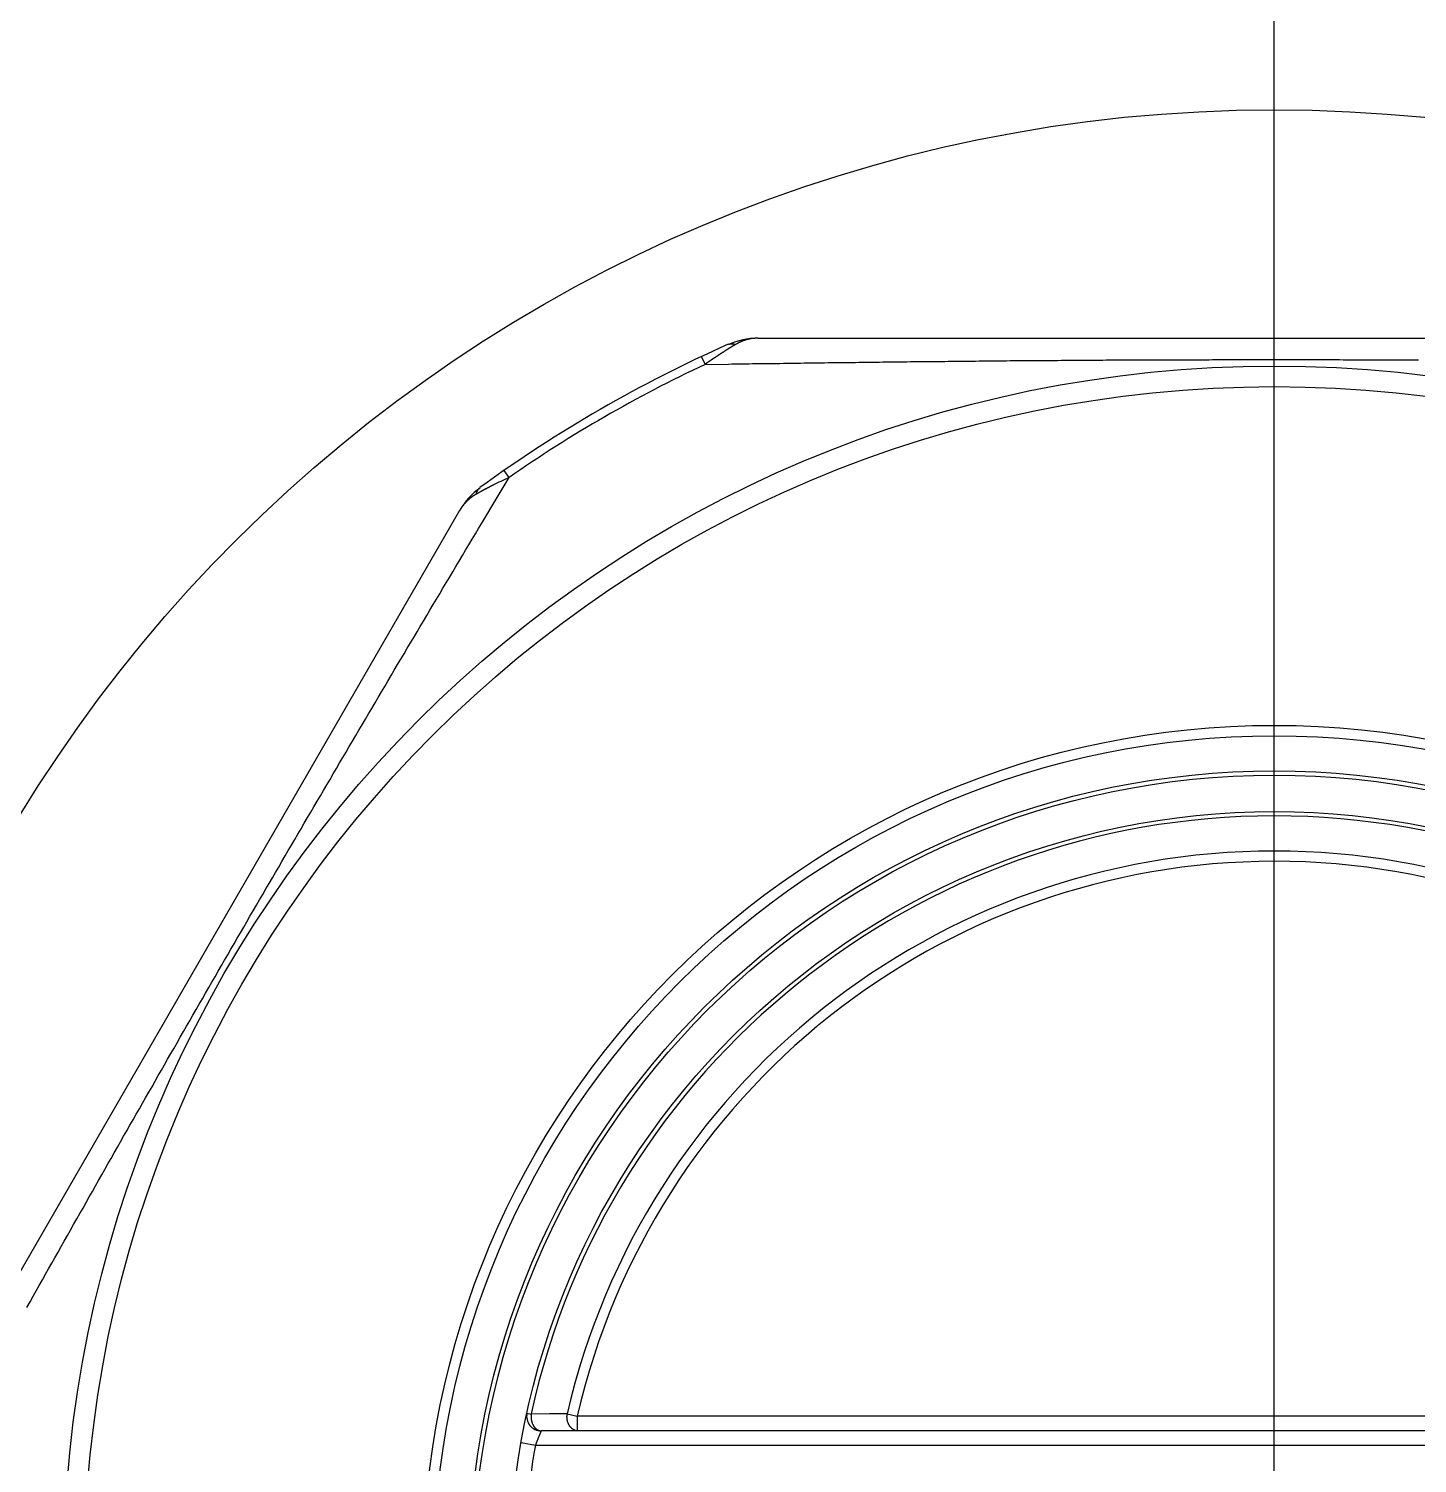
# Model space of a CAD drawing. Header units: millimetres. Extents: x 0 to 3800, y -67 to 2530.
# Drawn here: x 3279.33 to 3289.11, y 967.94 to 978.05 of the extents above; entities that cross this region are included whole.
import ezdxf
from ezdxf.lldxf.tags import DXFTag

# ---------------------------------------------------------------- set-up
doc = ezdxf.new("R2010")
doc.units = ezdxf.units.MM
doc.layers.add('내부선 및 부속', color=4, linetype='Continuous')
doc.layers.add('중심선', color=1, linetype='DASHED')
tags = doc.linetypes.add('DASHDOT', pattern=[70, 31, -13, 13, -13]).pattern_tags.tags
tags[10:11] = [DXFTag(74, 4), DXFTag(75, 0), DXFTag(340, '0'), DXFTag(46, 0.0), DXFTag(50, 0.0), DXFTag(44, 0.0), DXFTag(45, 0.0)]
tags[8:9] = [DXFTag(74, 4), DXFTag(75, 0), DXFTag(340, '0'), DXFTag(46, 0.0), DXFTag(50, 0.0), DXFTag(44, 0.0), DXFTag(45, 0.0)]
tags[6:7] = [DXFTag(74, 4), DXFTag(75, 0), DXFTag(340, '0'), DXFTag(46, 0.0), DXFTag(50, 0.0), DXFTag(44, 0.0), DXFTag(45, 0.0)]
tags[4:5] = [DXFTag(74, 4), DXFTag(75, 0), DXFTag(340, '0'), DXFTag(46, 0.0), DXFTag(50, 0.0), DXFTag(44, 0.0), DXFTag(45, 0.0)]
tags = doc.linetypes.add('DASHED', pattern=[25.72, 12.86, -12.86]).pattern_tags.tags
tags[6:7] = [DXFTag(74, 4), DXFTag(75, 0), DXFTag(340, '0'), DXFTag(46, 0.0), DXFTag(50, 0.0), DXFTag(44, 0.0), DXFTag(45, 0.0)]
tags[4:5] = [DXFTag(74, 4), DXFTag(75, 0), DXFTag(340, '0'), DXFTag(46, 0.0), DXFTag(50, 0.0), DXFTag(44, 0.0), DXFTag(45, 0.0)]

msp = doc.modelspace()

# ---------------------------------------------------------------- linework, layer by layer
at = {"layer": '내부선 및 부속', "linetype": 'Continuous'}
for p, q in [((3284.467, 975.867), (3291.744, 975.867)), ((3284.07, 975.737), (3284.095, 975.683)), ((3284.096, 975.683), (3284.26, 975.685)), ((3282.714, 974.885), (3282.679, 974.934)), ((3282.63, 974.744), (3282.714, 974.885)), ((3282.523, 974.565), (3282.63, 974.744)), ((3278.729, 968.353), (3282.368, 974.655)), ((3282.84, 968.293), (3282.87, 968.286)), ((3283, 968.287), (3282.87, 968.286)), ((3283.124, 968.287), (3283, 968.287)), ((3283.124, 968.287), (3283.195, 968.271)), ((3293.016, 968.271), (3283.195, 968.271)), ((3283.195, 968.271), (3283.195, 968.168)), ((3293.27, 968.168), (3282.941, 968.168)), ((3282.9, 968.065), (3282.799, 968.083)), ((3293.31, 968.065), (3282.9, 968.065))]:
    msp.add_line(p, q, dxfattribs=at)
at = {"layer": '내부선 및 부속', "linetype": 'Continuous', "flags": 128}
for points in [[(3284.467, 975.867), (3284.466, 975.867), (3284.465, 975.867), (3284.463, 975.867), (3284.462, 975.867), (3284.461, 975.867), (3284.46, 975.867), (3284.459, 975.867), (3284.458, 975.867), (3284.457, 975.867), (3284.456, 975.867), (3284.455, 975.867), (3284.454, 975.867), (3284.453, 975.867), (3284.452, 975.867), (3284.451, 975.867), (3284.45, 975.867), (3284.449, 975.867), (3284.448, 975.867), (3284.447, 975.867), (3284.446, 975.867), (3284.445, 975.867), (3284.444, 975.866), (3284.443, 975.866), (3284.442, 975.866), (3284.441, 975.866), (3284.44, 975.866), (3284.439, 975.866), (3284.438, 975.866), (3284.437, 975.866), (3284.436, 975.866), (3284.435, 975.866), (3284.434, 975.866), (3284.433, 975.865), (3284.432, 975.865), (3284.431, 975.865), (3284.43, 975.865), (3284.429, 975.865), (3284.428, 975.865), (3284.427, 975.865), (3284.426, 975.864), (3284.424, 975.864), (3284.423, 975.864), (3284.422, 975.864), (3284.421, 975.864), (3284.42, 975.864), (3284.419, 975.864), (3284.418, 975.863), (3284.417, 975.863), (3284.416, 975.863), (3284.415, 975.863), (3284.414, 975.863), (3284.413, 975.862), (3284.412, 975.862), (3284.411, 975.862), (3284.41, 975.862), (3284.409, 975.862), (3284.408, 975.861), (3284.407, 975.861), (3284.406, 975.861), (3284.405, 975.861), (3284.404, 975.861), (3284.403, 975.86), (3284.402, 975.86), (3284.401, 975.86), (3284.4, 975.86), (3284.399, 975.859), (3284.398, 975.859), (3284.397, 975.859), (3284.396, 975.859), (3284.395, 975.858), (3284.394, 975.858), (3284.393, 975.858), (3284.392, 975.858), (3284.391, 975.857), (3284.39, 975.857), (3284.389, 975.857), (3284.388, 975.857), (3284.387, 975.856), (3284.386, 975.856), (3284.385, 975.856), (3284.384, 975.855), (3284.383, 975.855), (3284.382, 975.855), (3284.381, 975.855), (3284.38, 975.854), (3284.379, 975.854), (3284.378, 975.854), (3284.377, 975.853), (3284.376, 975.853), (3284.375, 975.853), (3284.374, 975.852), (3284.373, 975.852), (3284.372, 975.852), (3284.371, 975.851), (3284.37, 975.851), (3284.369, 975.851), (3284.368, 975.85), (3284.367, 975.85), (3284.366, 975.85), (3284.365, 975.849), (3284.365, 975.849), (3284.364, 975.849), (3284.363, 975.849), (3284.362, 975.848), (3284.361, 975.848), (3284.36, 975.848), (3284.359, 975.847), (3284.359, 975.847), (3284.358, 975.846), (3284.357, 975.846), (3284.356, 975.846), (3284.355, 975.845), (3284.354, 975.845), (3284.353, 975.844), (3284.352, 975.844), (3284.351, 975.844), (3284.35, 975.843), (3284.349, 975.843), (3284.348, 975.842), (3284.347, 975.842), (3284.346, 975.842), (3284.345, 975.841), (3284.344, 975.841), (3284.343, 975.84), (3284.342, 975.84), (3284.341, 975.84), (3284.34, 975.839), (3284.339, 975.839), (3284.338, 975.838), (3284.338, 975.838), (3284.337, 975.837), (3284.336, 975.837), (3284.335, 975.836), (3284.334, 975.836), (3284.333, 975.836), (3284.332, 975.835), (3284.331, 975.835), (3284.33, 975.834), (3284.329, 975.834), (3284.328, 975.833), (3284.327, 975.833), (3284.326, 975.832), (3284.325, 975.832), (3284.325, 975.831), (3284.324, 975.831), (3284.323, 975.83), (3284.322, 975.83), (3284.321, 975.829), (3284.32, 975.829), (3284.319, 975.828), (3284.318, 975.828), (3284.317, 975.827), (3284.316, 975.827), (3284.315, 975.826), (3284.315, 975.826), (3284.314, 975.825), (3284.313, 975.825), (3284.312, 975.824), (3284.311, 975.824), (3284.31, 975.823), (3284.31, 975.823)], [(3284.31, 975.823), (3284.309, 975.823), (3284.308, 975.822), (3284.307, 975.822), (3284.306, 975.821), (3284.305, 975.82), (3284.304, 975.82), (3284.303, 975.819), (3284.302, 975.819), (3284.301, 975.818), (3284.3, 975.817), (3284.299, 975.817), (3284.298, 975.816), (3284.297, 975.816), (3284.296, 975.815), (3284.295, 975.814), (3284.294, 975.814), (3284.293, 975.813), (3284.292, 975.813), (3284.291, 975.812), (3284.29, 975.811), (3284.289, 975.811), (3284.288, 975.81), (3284.287, 975.81), (3284.286, 975.809), (3284.285, 975.808), (3284.284, 975.808), (3284.283, 975.807), (3284.282, 975.807), (3284.281, 975.806), (3284.28, 975.805), (3284.279, 975.805), (3284.278, 975.804), (3284.277, 975.803), (3284.276, 975.803), (3284.275, 975.802), (3284.274, 975.802), (3284.273, 975.801), (3284.272, 975.8), (3284.271, 975.8), (3284.27, 975.799), (3284.269, 975.799), (3284.268, 975.798), (3284.267, 975.797), (3284.266, 975.797), (3284.265, 975.796), (3284.264, 975.795), (3284.263, 975.795), (3284.262, 975.794), (3284.261, 975.794), (3284.26, 975.793), (3284.259, 975.792), (3284.258, 975.792), (3284.257, 975.791), (3284.256, 975.79), (3284.255, 975.79), (3284.254, 975.789), (3284.253, 975.789), (3284.252, 975.788), (3284.251, 975.787), (3284.25, 975.787), (3284.249, 975.786), (3284.248, 975.785), (3284.247, 975.785), (3284.246, 975.784), (3284.245, 975.784), (3284.244, 975.783), (3284.243, 975.782), (3284.242, 975.782), (3284.241, 975.781), (3284.24, 975.78), (3284.239, 975.78), (3284.238, 975.779), (3284.237, 975.779), (3284.236, 975.778), (3284.235, 975.777), (3284.234, 975.777), (3284.233, 975.776), (3284.232, 975.775), (3284.231, 975.775), (3284.23, 975.774), (3284.23, 975.774), (3284.229, 975.773), (3284.228, 975.772), (3284.227, 975.772), (3284.226, 975.771), (3284.225, 975.77), (3284.224, 975.77), (3284.223, 975.769), (3284.222, 975.768), (3284.221, 975.768), (3284.22, 975.767), (3284.219, 975.767), (3284.218, 975.766), (3284.217, 975.765), (3284.216, 975.765), (3284.215, 975.764), (3284.214, 975.763), (3284.213, 975.763), (3284.212, 975.762), (3284.211, 975.761), (3284.211, 975.761), (3284.21, 975.761), (3284.209, 975.76), (3284.208, 975.759), (3284.207, 975.759), (3284.206, 975.758), (3284.205, 975.758), (3284.204, 975.757), (3284.203, 975.756), (3284.202, 975.756), (3284.201, 975.755), (3284.2, 975.754), (3284.199, 975.754), (3284.198, 975.753), (3284.197, 975.752), (3284.196, 975.752), (3284.195, 975.751), (3284.194, 975.75), (3284.193, 975.75), (3284.192, 975.749), (3284.191, 975.749), (3284.19, 975.748), (3284.189, 975.747), (3284.188, 975.747), (3284.187, 975.746), (3284.186, 975.745), (3284.185, 975.745), (3284.184, 975.744), (3284.184, 975.743), (3284.183, 975.743), (3284.182, 975.742), (3284.181, 975.741), (3284.18, 975.741), (3284.179, 975.74), (3284.178, 975.739), (3284.177, 975.739), (3284.176, 975.738), (3284.175, 975.737), (3284.174, 975.737), (3284.173, 975.736), (3284.172, 975.736), (3284.171, 975.735), (3284.17, 975.734), (3284.169, 975.734), (3284.168, 975.733), (3284.167, 975.732), (3284.166, 975.732), (3284.165, 975.731), (3284.164, 975.73), (3284.163, 975.73), (3284.162, 975.729), (3284.161, 975.728), (3284.16, 975.728), (3284.159, 975.727), (3284.158, 975.726), (3284.157, 975.726), (3284.156, 975.725), (3284.155, 975.724), (3284.154, 975.724), (3284.153, 975.723), (3284.153, 975.723)], [(3284.259, 975.823), (3284.259, 975.824), (3284.259, 975.824), (3284.26, 975.824), (3284.26, 975.824), (3284.26, 975.824), (3284.26, 975.824), (3284.261, 975.824), (3284.261, 975.824), (3284.261, 975.825), (3284.262, 975.825), (3284.262, 975.825), (3284.262, 975.825), (3284.263, 975.825), (3284.263, 975.825), (3284.263, 975.825), (3284.264, 975.825), (3284.264, 975.825), (3284.264, 975.825), (3284.264, 975.826), (3284.265, 975.826), (3284.265, 975.826), (3284.265, 975.826), (3284.266, 975.826), (3284.266, 975.826), (3284.266, 975.826), (3284.267, 975.826), (3284.267, 975.826), (3284.267, 975.826), (3284.268, 975.826), (3284.268, 975.827), (3284.268, 975.827), (3284.269, 975.827), (3284.269, 975.827), (3284.269, 975.827), (3284.27, 975.827), (3284.27, 975.827), (3284.27, 975.827), (3284.271, 975.827), (3284.271, 975.827), (3284.271, 975.827), (3284.272, 975.827), (3284.272, 975.827), (3284.272, 975.827), (3284.273, 975.827), (3284.273, 975.828), (3284.273, 975.828), (3284.273, 975.828), (3284.274, 975.828), (3284.274, 975.828), (3284.274, 975.828), (3284.275, 975.828), (3284.275, 975.828), (3284.275, 975.828), (3284.276, 975.828), (3284.276, 975.828), (3284.276, 975.828), (3284.277, 975.828), (3284.277, 975.828), (3284.277, 975.828), (3284.278, 975.828), (3284.278, 975.828), (3284.278, 975.828), (3284.279, 975.828), (3284.279, 975.828), (3284.279, 975.828), (3284.28, 975.828), (3284.28, 975.828), (3284.28, 975.828), (3284.281, 975.828), (3284.281, 975.828), (3284.281, 975.828), (3284.282, 975.828), (3284.282, 975.828), (3284.282, 975.828), (3284.283, 975.828), (3284.283, 975.828), (3284.283, 975.828), (3284.284, 975.828), (3284.284, 975.828), (3284.284, 975.828), (3284.285, 975.828), (3284.285, 975.828), (3284.285, 975.828), (3284.286, 975.828), (3284.286, 975.828), (3284.286, 975.828), (3284.287, 975.828), (3284.287, 975.828), (3284.287, 975.828), (3284.288, 975.828), (3284.288, 975.828), (3284.288, 975.828), (3284.289, 975.828), (3284.289, 975.828), (3284.289, 975.828), (3284.29, 975.828), (3284.29, 975.828), (3284.29, 975.828), (3284.291, 975.828), (3284.291, 975.828), (3284.291, 975.828), (3284.291, 975.828), (3284.292, 975.828), (3284.292, 975.828), (3284.292, 975.828), (3284.293, 975.828), (3284.293, 975.828), (3284.293, 975.828), (3284.294, 975.827), (3284.294, 975.827), (3284.294, 975.827), (3284.295, 975.827), (3284.295, 975.827), (3284.295, 975.827), (3284.296, 975.827), (3284.296, 975.827), (3284.296, 975.827), (3284.297, 975.827), (3284.297, 975.827), (3284.297, 975.827), (3284.298, 975.827), (3284.298, 975.827), (3284.298, 975.827), (3284.299, 975.827), (3284.299, 975.827), (3284.299, 975.826), (3284.3, 975.826), (3284.3, 975.826), (3284.3, 975.826), (3284.301, 975.826), (3284.301, 975.826), (3284.301, 975.826), (3284.302, 975.826), (3284.302, 975.826), (3284.302, 975.826), (3284.303, 975.826), (3284.303, 975.826), (3284.303, 975.826), (3284.303, 975.825), (3284.304, 975.825), (3284.304, 975.825), (3284.304, 975.825), (3284.305, 975.825), (3284.305, 975.825), (3284.305, 975.825), (3284.306, 975.825), (3284.306, 975.825), (3284.306, 975.825), (3284.307, 975.825), (3284.307, 975.824), (3284.307, 975.824), (3284.308, 975.824), (3284.308, 975.824), (3284.308, 975.824), (3284.309, 975.824), (3284.309, 975.824), (3284.309, 975.824), (3284.31, 975.824), (3284.31, 975.823), (3284.31, 975.823), (3284.31, 975.823)], [(3284.26, 975.685), (3284.284, 975.686), (3284.308, 975.686), (3284.332, 975.686), (3284.356, 975.687), (3284.381, 975.687), (3284.405, 975.687), (3284.429, 975.688), (3284.453, 975.688), (3284.477, 975.688), (3284.502, 975.689), (3284.526, 975.689), (3284.55, 975.689), (3284.574, 975.69), (3284.598, 975.69), (3284.622, 975.69), (3284.647, 975.691), (3284.671, 975.691), (3284.695, 975.691), (3284.719, 975.692), (3284.743, 975.692), (3284.768, 975.692), (3284.792, 975.693), (3284.816, 975.693), (3284.84, 975.693), (3284.864, 975.694), (3284.888, 975.694), (3284.913, 975.694), (3284.937, 975.694), (3284.961, 975.695), (3284.985, 975.695), (3285.009, 975.695), (3285.034, 975.696), (3285.058, 975.696), (3285.082, 975.696), (3285.106, 975.697), (3285.13, 975.697), (3285.154, 975.697), (3285.179, 975.698), (3285.203, 975.698), (3285.227, 975.698), (3285.251, 975.698), (3285.275, 975.699), (3285.3, 975.699), (3285.324, 975.699), (3285.348, 975.7), (3285.372, 975.7), (3285.396, 975.7), (3285.42, 975.7), (3285.445, 975.701), (3285.469, 975.701), (3285.493, 975.701), (3285.517, 975.701), (3285.541, 975.702), (3285.566, 975.702), (3285.59, 975.702), (3285.614, 975.703), (3285.638, 975.703), (3285.662, 975.703), (3285.687, 975.703), (3285.711, 975.704), (3285.735, 975.704), (3285.759, 975.704), (3285.783, 975.704), (3285.807, 975.705), (3285.832, 975.705), (3285.856, 975.705), (3285.88, 975.705), (3285.904, 975.706), (3285.928, 975.706), (3285.953, 975.706), (3285.977, 975.706), (3286.001, 975.706), (3286.025, 975.707), (3286.049, 975.707), (3286.073, 975.707), (3286.098, 975.707), (3286.122, 975.708), (3286.146, 975.708), (3286.17, 975.708), (3286.194, 975.708), (3286.219, 975.708), (3286.243, 975.709), (3286.267, 975.709), (3286.291, 975.709), (3286.315, 975.709), (3286.339, 975.709), (3286.364, 975.71), (3286.388, 975.71), (3286.412, 975.71), (3286.436, 975.71), (3286.46, 975.71), (3286.485, 975.711), (3286.509, 975.711), (3286.533, 975.711), (3286.557, 975.711), (3286.581, 975.711), (3286.606, 975.712), (3286.63, 975.712), (3286.654, 975.712), (3286.678, 975.712), (3286.678, 975.712), (3286.702, 975.712), (3286.726, 975.712), (3286.751, 975.712), (3286.775, 975.713), (3286.799, 975.713), (3286.823, 975.713), (3286.847, 975.713), (3286.872, 975.713), (3286.896, 975.713), (3286.92, 975.714), (3286.944, 975.714), (3286.968, 975.714), (3286.992, 975.714), (3287.017, 975.714), (3287.041, 975.714), (3287.065, 975.714), (3287.089, 975.714), (3287.113, 975.715), (3287.138, 975.715), (3287.162, 975.715), (3287.186, 975.715), (3287.21, 975.715), (3287.234, 975.715), (3287.259, 975.715), (3287.283, 975.715), (3287.307, 975.715), (3287.331, 975.716), (3287.355, 975.716), (3287.379, 975.716), (3287.404, 975.716), (3287.428, 975.716), (3287.452, 975.716), (3287.476, 975.716), (3287.5, 975.716), (3287.525, 975.716), (3287.549, 975.716), (3287.573, 975.716), (3287.597, 975.716), (3287.621, 975.716), (3287.646, 975.716), (3287.67, 975.717), (3287.694, 975.717), (3287.718, 975.717), (3287.742, 975.717), (3287.766, 975.717), (3287.791, 975.717), (3287.815, 975.717), (3287.839, 975.717), (3287.863, 975.717), (3287.887, 975.717), (3287.912, 975.717), (3287.936, 975.717), (3287.96, 975.717), (3287.984, 975.717), (3288.008, 975.717), (3288.032, 975.717), (3288.057, 975.717), (3288.081, 975.717), (3288.105, 975.717), (3288.105, 975.717)], [(3288.105, 975.717), (3288.129, 975.717), (3288.153, 975.717), (3288.178, 975.717), (3288.202, 975.717), (3288.226, 975.717), (3288.25, 975.717), (3288.274, 975.717), (3288.299, 975.717), (3288.323, 975.717), (3288.347, 975.717), (3288.371, 975.717), (3288.395, 975.717), (3288.419, 975.717), (3288.444, 975.717), (3288.468, 975.717), (3288.492, 975.717), (3288.516, 975.717), (3288.54, 975.717), (3288.565, 975.717), (3288.589, 975.716), (3288.613, 975.716), (3288.637, 975.716), (3288.661, 975.716), (3288.685, 975.716), (3288.71, 975.716), (3288.734, 975.716), (3288.758, 975.716), (3288.782, 975.716), (3288.806, 975.716), (3288.831, 975.716), (3288.855, 975.716), (3288.879, 975.716), (3288.903, 975.715), (3288.927, 975.715), (3288.952, 975.715), (3288.976, 975.715), (3289, 975.715), (3289.024, 975.715), (3289.048, 975.715), (3289.072, 975.715), (3289.097, 975.715), (3289.121, 975.715)], [(3282.6, 974.831), (3282.6, 974.83), (3282.599, 974.83), (3282.599, 974.83), (3282.598, 974.83), (3282.598, 974.829), (3282.597, 974.829), (3282.597, 974.829), (3282.596, 974.829), (3282.596, 974.828), (3282.595, 974.828), (3282.595, 974.828), (3282.594, 974.827), (3282.594, 974.827), (3282.593, 974.827), (3282.592, 974.827), (3282.592, 974.826), (3282.591, 974.826), (3282.591, 974.826), (3282.59, 974.826), (3282.59, 974.825), (3282.589, 974.825), (3282.589, 974.825), (3282.588, 974.825), (3282.588, 974.824), (3282.587, 974.824), (3282.587, 974.824), (3282.586, 974.823), (3282.586, 974.823), (3282.585, 974.823), (3282.584, 974.823), (3282.584, 974.822), (3282.583, 974.822), (3282.583, 974.822), (3282.582, 974.822), (3282.582, 974.821), (3282.581, 974.821), (3282.581, 974.821), (3282.58, 974.82), (3282.58, 974.82), (3282.579, 974.82), (3282.579, 974.82), (3282.578, 974.819), (3282.578, 974.819), (3282.577, 974.819), (3282.577, 974.819), (3282.576, 974.818), (3282.575, 974.818), (3282.575, 974.818), (3282.574, 974.817), (3282.574, 974.817), (3282.573, 974.817), (3282.573, 974.817), (3282.572, 974.816), (3282.572, 974.816), (3282.571, 974.816), (3282.571, 974.816), (3282.57, 974.815), (3282.57, 974.815), (3282.569, 974.815), (3282.569, 974.814), (3282.568, 974.814), (3282.567, 974.814), (3282.567, 974.814), (3282.566, 974.813), (3282.566, 974.813), (3282.565, 974.813), (3282.565, 974.813), (3282.564, 974.812), (3282.564, 974.812), (3282.563, 974.812), (3282.563, 974.811), (3282.562, 974.811), (3282.562, 974.811), (3282.561, 974.811), (3282.561, 974.81), (3282.56, 974.81), (3282.56, 974.81), (3282.559, 974.81), (3282.558, 974.809), (3282.558, 974.809), (3282.557, 974.809), (3282.557, 974.808), (3282.556, 974.808), (3282.556, 974.808), (3282.555, 974.808), (3282.555, 974.807), (3282.554, 974.807), (3282.554, 974.807), (3282.553, 974.807), (3282.553, 974.806), (3282.552, 974.806), (3282.552, 974.806), (3282.551, 974.805), (3282.551, 974.805), (3282.55, 974.805), (3282.549, 974.805), (3282.549, 974.804), (3282.548, 974.804), (3282.548, 974.804), (3282.547, 974.804), (3282.547, 974.804), (3282.547, 974.803), (3282.546, 974.803), (3282.546, 974.803), (3282.545, 974.802), (3282.545, 974.802), (3282.544, 974.802), (3282.544, 974.802), (3282.543, 974.801), (3282.543, 974.801), (3282.542, 974.801), (3282.542, 974.8), (3282.541, 974.8), (3282.541, 974.8), (3282.54, 974.8), (3282.539, 974.799), (3282.539, 974.799), (3282.538, 974.799), (3282.538, 974.799), (3282.537, 974.798), (3282.537, 974.798), (3282.536, 974.798), (3282.536, 974.797), (3282.535, 974.797), (3282.535, 974.797), (3282.534, 974.797), (3282.534, 974.796), (3282.533, 974.796), (3282.533, 974.796), (3282.532, 974.795), (3282.532, 974.795), (3282.531, 974.795), (3282.531, 974.795), (3282.53, 974.794), (3282.529, 974.794), (3282.529, 974.794), (3282.528, 974.793), (3282.528, 974.793), (3282.527, 974.793), (3282.527, 974.793), (3282.526, 974.792), (3282.526, 974.792), (3282.525, 974.792), (3282.525, 974.791), (3282.524, 974.791), (3282.524, 974.791), (3282.523, 974.791), (3282.523, 974.79), (3282.522, 974.79), (3282.522, 974.79), (3282.521, 974.79), (3282.521, 974.789), (3282.52, 974.789), (3282.519, 974.789), (3282.519, 974.788), (3282.518, 974.788), (3282.518, 974.788), (3282.517, 974.788), (3282.517, 974.787), (3282.516, 974.787), (3282.516, 974.787)], [(3282.484, 974.769), (3282.483, 974.769), (3282.483, 974.768), (3282.482, 974.768), (3282.482, 974.768), (3282.481, 974.767), (3282.481, 974.767), (3282.48, 974.767), (3282.479, 974.766), (3282.479, 974.766), (3282.478, 974.766), (3282.478, 974.765), (3282.477, 974.765), (3282.477, 974.765), (3282.476, 974.764), (3282.475, 974.764), (3282.475, 974.764), (3282.474, 974.763), (3282.474, 974.763), (3282.473, 974.763), (3282.473, 974.762), (3282.472, 974.762), (3282.471, 974.762), (3282.471, 974.761), (3282.47, 974.761), (3282.47, 974.761), (3282.469, 974.76), (3282.469, 974.76), (3282.468, 974.759), (3282.468, 974.759), (3282.467, 974.759), (3282.466, 974.758), (3282.466, 974.758), (3282.465, 974.758), (3282.465, 974.757), (3282.464, 974.757), (3282.464, 974.757), (3282.463, 974.756), (3282.463, 974.756), (3282.462, 974.756), (3282.462, 974.755), (3282.461, 974.755), (3282.46, 974.754), (3282.46, 974.754), (3282.459, 974.754), (3282.459, 974.753), (3282.458, 974.753), (3282.458, 974.753), (3282.457, 974.752), (3282.457, 974.752), (3282.456, 974.751), (3282.456, 974.751), (3282.455, 974.751), (3282.454, 974.75), (3282.454, 974.75), (3282.453, 974.749), (3282.453, 974.749), (3282.452, 974.749), (3282.452, 974.748), (3282.451, 974.748), (3282.451, 974.748), (3282.45, 974.747), (3282.45, 974.747), (3282.449, 974.746), (3282.449, 974.746), (3282.448, 974.746), (3282.448, 974.745), (3282.447, 974.745), (3282.447, 974.744), (3282.446, 974.744), (3282.445, 974.744), (3282.445, 974.743), (3282.444, 974.743), (3282.444, 974.742), (3282.443, 974.742), (3282.443, 974.742), (3282.442, 974.741), (3282.442, 974.741), (3282.441, 974.74), (3282.441, 974.74), (3282.44, 974.74), (3282.44, 974.739), (3282.439, 974.739), (3282.439, 974.738), (3282.438, 974.738), (3282.438, 974.737), (3282.437, 974.737), (3282.437, 974.737), (3282.436, 974.736), (3282.436, 974.736), (3282.435, 974.735), (3282.435, 974.735), (3282.434, 974.735), (3282.434, 974.734), (3282.433, 974.734), (3282.433, 974.733), (3282.432, 974.733), (3282.432, 974.732), (3282.431, 974.732), (3282.431, 974.732), (3282.43, 974.731), (3282.43, 974.731), (3282.43, 974.731), (3282.429, 974.73), (3282.429, 974.73), (3282.428, 974.729), (3282.428, 974.729), (3282.427, 974.728), (3282.427, 974.728), (3282.426, 974.728), (3282.426, 974.727), (3282.425, 974.727), (3282.425, 974.726), (3282.424, 974.726), (3282.424, 974.725), (3282.423, 974.725), (3282.423, 974.724), (3282.422, 974.724), (3282.422, 974.724), (3282.421, 974.723), (3282.421, 974.723), (3282.42, 974.722), (3282.42, 974.722), (3282.419, 974.721), (3282.419, 974.721), (3282.418, 974.72), (3282.418, 974.72), (3282.418, 974.719), (3282.417, 974.719), (3282.417, 974.719)], [(3282.484, 974.769), (3282.484, 974.769), (3282.484, 974.77), (3282.484, 974.77), (3282.484, 974.77), (3282.484, 974.771), (3282.484, 974.771), (3282.484, 974.771), (3282.484, 974.772), (3282.485, 974.772), (3282.485, 974.772), (3282.485, 974.773), (3282.485, 974.773), (3282.485, 974.773), (3282.485, 974.774), (3282.485, 974.774), (3282.485, 974.774), (3282.485, 974.774), (3282.485, 974.775), (3282.485, 974.775), (3282.485, 974.775), (3282.485, 974.776), (3282.486, 974.776), (3282.486, 974.776), (3282.486, 974.777), (3282.486, 974.777), (3282.486, 974.777), (3282.486, 974.778), (3282.486, 974.778), (3282.486, 974.778), (3282.486, 974.779), (3282.486, 974.779), (3282.486, 974.779), (3282.487, 974.78), (3282.487, 974.78), (3282.487, 974.78), (3282.487, 974.78), (3282.487, 974.781), (3282.487, 974.781), (3282.487, 974.781), (3282.487, 974.782), (3282.487, 974.782), (3282.487, 974.782), (3282.488, 974.783), (3282.488, 974.783), (3282.488, 974.783), (3282.488, 974.784), (3282.488, 974.784), (3282.488, 974.784), (3282.488, 974.785), (3282.488, 974.785), (3282.489, 974.785), (3282.489, 974.785), (3282.489, 974.786), (3282.489, 974.786), (3282.489, 974.786), (3282.489, 974.787), (3282.489, 974.787), (3282.489, 974.787), (3282.49, 974.788), (3282.49, 974.788), (3282.49, 974.788), (3282.49, 974.788), (3282.49, 974.789), (3282.49, 974.789), (3282.49, 974.789), (3282.491, 974.79), (3282.491, 974.79), (3282.491, 974.79), (3282.491, 974.791), (3282.491, 974.791), (3282.491, 974.791), (3282.491, 974.792), (3282.492, 974.792), (3282.492, 974.792), (3282.492, 974.792), (3282.492, 974.793), (3282.492, 974.793), (3282.492, 974.793), (3282.493, 974.794), (3282.493, 974.794), (3282.493, 974.794), (3282.493, 974.794), (3282.493, 974.795), (3282.493, 974.795), (3282.494, 974.795), (3282.494, 974.796), (3282.494, 974.796), (3282.494, 974.796), (3282.494, 974.796), (3282.494, 974.797), (3282.495, 974.797), (3282.495, 974.797), (3282.495, 974.798), (3282.495, 974.798), (3282.495, 974.798), (3282.495, 974.798), (3282.496, 974.799), (3282.496, 974.799), (3282.496, 974.799), (3282.496, 974.8), (3282.496, 974.8), (3282.496, 974.8), (3282.497, 974.8), (3282.497, 974.8), (3282.497, 974.801), (3282.497, 974.801), (3282.497, 974.801), (3282.498, 974.801), (3282.498, 974.802), (3282.498, 974.802), (3282.498, 974.802), (3282.498, 974.803), (3282.499, 974.803), (3282.499, 974.803), (3282.499, 974.803), (3282.499, 974.804), (3282.499, 974.804), (3282.5, 974.804), (3282.5, 974.804), (3282.5, 974.805), (3282.5, 974.805), (3282.5, 974.805), (3282.501, 974.805), (3282.501, 974.806), (3282.501, 974.806), (3282.501, 974.806), (3282.502, 974.806), (3282.502, 974.807), (3282.502, 974.807), (3282.502, 974.807), (3282.503, 974.807), (3282.503, 974.808), (3282.503, 974.808), (3282.503, 974.808), (3282.503, 974.808), (3282.504, 974.808), (3282.504, 974.809), (3282.504, 974.809), (3282.504, 974.809), (3282.505, 974.809), (3282.505, 974.81), (3282.505, 974.81), (3282.505, 974.81), (3282.506, 974.81), (3282.506, 974.811), (3282.506, 974.811), (3282.506, 974.811), (3282.507, 974.811), (3282.507, 974.811), (3282.507, 974.812), (3282.507, 974.812), (3282.508, 974.812), (3282.508, 974.812), (3282.508, 974.812), (3282.508, 974.813), (3282.509, 974.813), (3282.509, 974.813), (3282.509, 974.813), (3282.509, 974.813), (3282.51, 974.814), (3282.51, 974.814)], [(3282.417, 974.719), (3282.417, 974.719), (3282.416, 974.718), (3282.416, 974.718), (3282.415, 974.717), (3282.415, 974.717), (3282.414, 974.716), (3282.414, 974.716), (3282.413, 974.715), (3282.413, 974.715), (3282.413, 974.715), (3282.412, 974.714), (3282.412, 974.714), (3282.411, 974.713), (3282.411, 974.713), (3282.41, 974.712), (3282.41, 974.712), (3282.409, 974.711), (3282.409, 974.711), (3282.409, 974.71), (3282.408, 974.71), (3282.408, 974.71), (3282.407, 974.709), (3282.407, 974.709), (3282.406, 974.708), (3282.406, 974.708), (3282.406, 974.707), (3282.405, 974.707), (3282.405, 974.706), (3282.404, 974.706), (3282.404, 974.705), (3282.403, 974.705), (3282.403, 974.704), (3282.403, 974.704), (3282.402, 974.703), (3282.402, 974.703), (3282.401, 974.702), (3282.401, 974.702), (3282.401, 974.701), (3282.4, 974.701), (3282.4, 974.701), (3282.399, 974.7), (3282.399, 974.7), (3282.398, 974.699), (3282.398, 974.699), (3282.398, 974.698), (3282.397, 974.698), (3282.397, 974.697), (3282.396, 974.697), (3282.396, 974.696), (3282.396, 974.696), (3282.395, 974.695), (3282.395, 974.695), (3282.394, 974.694), (3282.394, 974.694), (3282.394, 974.693), (3282.393, 974.693), (3282.393, 974.692), (3282.392, 974.692), (3282.392, 974.691), (3282.392, 974.691), (3282.391, 974.69), (3282.391, 974.69), (3282.39, 974.689), (3282.39, 974.689), (3282.39, 974.688), (3282.389, 974.688), (3282.389, 974.687), (3282.388, 974.687), (3282.388, 974.686), (3282.388, 974.686), (3282.387, 974.685), (3282.387, 974.685), (3282.387, 974.684), (3282.386, 974.684), (3282.386, 974.683), (3282.385, 974.683), (3282.385, 974.682), (3282.385, 974.682), (3282.384, 974.681), (3282.384, 974.681), (3282.383, 974.68), (3282.383, 974.68), (3282.383, 974.679), (3282.382, 974.679), (3282.382, 974.678), (3282.382, 974.677), (3282.381, 974.677), (3282.381, 974.676), (3282.381, 974.676), (3282.38, 974.675), (3282.38, 974.675), (3282.379, 974.674), (3282.379, 974.674), (3282.379, 974.673), (3282.378, 974.673), (3282.378, 974.672), (3282.378, 974.672), (3282.377, 974.671), (3282.377, 974.671), (3282.377, 974.67), (3282.377, 974.67), (3282.376, 974.67), (3282.376, 974.669), (3282.376, 974.669), (3282.375, 974.668), (3282.375, 974.667), (3282.375, 974.667), (3282.374, 974.666), (3282.374, 974.666), (3282.374, 974.665), (3282.373, 974.665), (3282.373, 974.664), (3282.373, 974.664), (3282.372, 974.663), (3282.372, 974.663), (3282.372, 974.662), (3282.371, 974.662), (3282.371, 974.661), (3282.371, 974.66), (3282.37, 974.66), (3282.37, 974.659), (3282.37, 974.659), (3282.369, 974.658), (3282.369, 974.658), (3282.369, 974.657), (3282.368, 974.657), (3282.368, 974.656), (3282.368, 974.656), (3282.368, 974.656)], [(3279.318, 969.038), (3279.34, 969.077), (3279.362, 969.116), (3279.384, 969.154), (3279.405, 969.193), (3279.427, 969.232), (3279.449, 969.271), (3279.471, 969.31), (3279.493, 969.349), (3279.515, 969.388), (3279.537, 969.427), (3279.559, 969.466), (3279.581, 969.505), (3279.603, 969.544), (3279.625, 969.583), (3279.647, 969.622), (3279.669, 969.661), (3279.691, 969.699), (3279.713, 969.738), (3279.735, 969.777), (3279.757, 969.816), (3279.779, 969.855), (3279.801, 969.894), (3279.823, 969.933), (3279.845, 969.972), (3279.867, 970.01), (3279.889, 970.049), (3279.911, 970.088), (3279.933, 970.127), (3279.955, 970.166), (3279.977, 970.205), (3279.999, 970.244), (3280.021, 970.282), (3280.044, 970.321), (3280.066, 970.36), (3280.088, 970.399), (3280.11, 970.438), (3280.132, 970.477), (3280.154, 970.515), (3280.176, 970.554), (3280.199, 970.593), (3280.221, 970.632), (3280.243, 970.671), (3280.265, 970.709), (3280.287, 970.748), (3280.309, 970.787), (3280.332, 970.826), (3280.354, 970.865), (3280.376, 970.903), (3280.398, 970.942), (3280.42, 970.981), (3280.443, 971.02), (3280.465, 971.058), (3280.487, 971.097), (3280.509, 971.136), (3280.532, 971.175), (3280.554, 971.213), (3280.576, 971.252), (3280.599, 971.291), (3280.621, 971.329), (3280.643, 971.368), (3280.666, 971.407), (3280.688, 971.446), (3280.71, 971.484), (3280.733, 971.523), (3280.755, 971.562), (3280.777, 971.6), (3280.8, 971.639), (3280.822, 971.678), (3280.845, 971.716), (3280.867, 971.755), (3280.889, 971.794), (3280.912, 971.832), (3280.934, 971.871), (3280.957, 971.91), (3280.979, 971.948), (3281.002, 971.987), (3281.024, 972.025), (3281.047, 972.064), (3281.069, 972.103), (3281.092, 972.141), (3281.114, 972.18), (3281.137, 972.219), (3281.159, 972.257), (3281.182, 972.296), (3281.182, 972.296), (3281.204, 972.334), (3281.227, 972.373), (3281.249, 972.411), (3281.272, 972.45), (3281.294, 972.489), (3281.317, 972.527), (3281.339, 972.566), (3281.362, 972.604), (3281.385, 972.643), (3281.407, 972.681), (3281.43, 972.72), (3281.453, 972.758), (3281.475, 972.797), (3281.498, 972.836), (3281.52, 972.874), (3281.543, 972.913), (3281.566, 972.951), (3281.588, 972.99), (3281.611, 973.028), (3281.634, 973.067), (3281.656, 973.105), (3281.679, 973.144), (3281.702, 973.182), (3281.724, 973.221), (3281.747, 973.259), (3281.77, 973.298), (3281.793, 973.336), (3281.815, 973.375), (3281.838, 973.413), (3281.861, 973.451), (3281.884, 973.49), (3281.906, 973.528), (3281.929, 973.567), (3281.952, 973.605), (3281.975, 973.644), (3281.997, 973.682), (3282.02, 973.721), (3282.043, 973.759), (3282.066, 973.797), (3282.089, 973.836), (3282.111, 973.874), (3282.134, 973.913), (3282.157, 973.951), (3282.18, 973.99), (3282.203, 974.028), (3282.226, 974.066), (3282.248, 974.105), (3282.271, 974.143), (3282.294, 974.182), (3282.317, 974.22), (3282.34, 974.258), (3282.363, 974.297), (3282.386, 974.335), (3282.408, 974.374), (3282.431, 974.412), (3282.454, 974.45), (3282.477, 974.489), (3282.5, 974.527), (3282.523, 974.565), (3282.523, 974.565)], [(3282.869, 968.286), (3282.869, 968.286), (3282.869, 968.285), (3282.869, 968.284), (3282.869, 968.284), (3282.869, 968.283), (3282.869, 968.282), (3282.869, 968.282), (3282.869, 968.281), (3282.869, 968.28), (3282.869, 968.28), (3282.869, 968.279), (3282.869, 968.278), (3282.869, 968.277), (3282.869, 968.277), (3282.869, 968.276), (3282.869, 968.275), (3282.869, 968.275), (3282.869, 968.274), (3282.869, 968.273), (3282.869, 968.273), (3282.869, 968.272), (3282.869, 968.271), (3282.869, 968.271), (3282.869, 968.27), (3282.869, 968.269), (3282.869, 968.268), (3282.869, 968.268), (3282.869, 968.267), (3282.869, 968.266), (3282.869, 968.266), (3282.869, 968.265), (3282.869, 968.264), (3282.869, 968.264), (3282.869, 968.263), (3282.869, 968.262), (3282.869, 968.262), (3282.869, 968.261), (3282.87, 968.26), (3282.87, 968.26), (3282.87, 968.259), (3282.87, 968.258), (3282.87, 968.257), (3282.87, 968.257), (3282.87, 968.256), (3282.87, 968.255), (3282.87, 968.255), (3282.87, 968.254), (3282.87, 968.253), (3282.87, 968.253), (3282.87, 968.252), (3282.87, 968.251), (3282.87, 968.251), (3282.87, 968.25), (3282.871, 968.249), (3282.871, 968.249), (3282.871, 968.248), (3282.871, 968.247), (3282.871, 968.246), (3282.871, 968.246), (3282.871, 968.245), (3282.871, 968.244), (3282.871, 968.244), (3282.872, 968.243), (3282.872, 968.242), (3282.872, 968.242), (3282.872, 968.241), (3282.872, 968.24), (3282.872, 968.24), (3282.872, 968.239), (3282.872, 968.238), (3282.873, 968.238), (3282.873, 968.237), (3282.873, 968.236), (3282.873, 968.236), (3282.873, 968.235), (3282.873, 968.234), (3282.874, 968.234), (3282.874, 968.233), (3282.874, 968.232), (3282.874, 968.232), (3282.874, 968.231), (3282.874, 968.23), (3282.875, 968.23), (3282.875, 968.229), (3282.875, 968.228), (3282.875, 968.228), (3282.875, 968.227), (3282.876, 968.226), (3282.876, 968.226), (3282.876, 968.225), (3282.876, 968.224), (3282.877, 968.224), (3282.877, 968.223), (3282.877, 968.222), (3282.877, 968.222), (3282.878, 968.221), (3282.878, 968.22), (3282.878, 968.22), (3282.878, 968.219), (3282.879, 968.218), (3282.879, 968.218), (3282.879, 968.218), (3282.879, 968.217), (3282.879, 968.217), (3282.88, 968.216), (3282.88, 968.215), (3282.88, 968.215), (3282.881, 968.214), (3282.881, 968.213), (3282.881, 968.213), (3282.882, 968.212), (3282.882, 968.211), (3282.882, 968.211), (3282.882, 968.21), (3282.883, 968.21), (3282.883, 968.209), (3282.883, 968.208), (3282.884, 968.208), (3282.884, 968.207), (3282.884, 968.207), (3282.885, 968.206), (3282.885, 968.205), (3282.886, 968.205), (3282.886, 968.204), (3282.886, 968.204), (3282.887, 968.203), (3282.887, 968.202), (3282.887, 968.202), (3282.888, 968.201), (3282.888, 968.201), (3282.888, 968.2), (3282.889, 968.199), (3282.889, 968.199), (3282.89, 968.198), (3282.89, 968.198), (3282.89, 968.197), (3282.891, 968.197), (3282.891, 968.196), (3282.892, 968.196), (3282.892, 968.195), (3282.893, 968.194), (3282.893, 968.194), (3282.893, 968.193), (3282.894, 968.193), (3282.894, 968.192), (3282.895, 968.192), (3282.895, 968.191), (3282.896, 968.191), (3282.896, 968.19), (3282.897, 968.19), (3282.897, 968.189), (3282.897, 968.189), (3282.898, 968.188), (3282.898, 968.188), (3282.899, 968.187), (3282.899, 968.187), (3282.9, 968.186), (3282.9, 968.186), (3282.901, 968.185), (3282.901, 968.185), (3282.901, 968.185)], [(3283.194, 968.168), (3283.193, 968.168), (3283.192, 968.168), (3283.191, 968.168), (3283.191, 968.168), (3283.19, 968.169), (3283.189, 968.169), (3283.188, 968.169), (3283.187, 968.169), (3283.186, 968.169), (3283.185, 968.169), (3283.184, 968.169), (3283.183, 968.17), (3283.182, 968.17), (3283.181, 968.17), (3283.18, 968.17), (3283.18, 968.171), (3283.179, 968.171), (3283.178, 968.171), (3283.177, 968.172), (3283.176, 968.172), (3283.175, 968.172), (3283.174, 968.173), (3283.173, 968.173), (3283.172, 968.174), (3283.172, 968.174), (3283.171, 968.175), (3283.17, 968.175), (3283.169, 968.175), (3283.168, 968.176), (3283.167, 968.176), (3283.167, 968.177), (3283.166, 968.178), (3283.165, 968.178), (3283.164, 968.179), (3283.163, 968.179), (3283.162, 968.18), (3283.162, 968.18), (3283.161, 968.181), (3283.16, 968.182), (3283.159, 968.182), (3283.159, 968.183), (3283.158, 968.183), (3283.157, 968.184), (3283.156, 968.185), (3283.156, 968.185), (3283.155, 968.186), (3283.154, 968.187), (3283.153, 968.188), (3283.153, 968.188), (3283.152, 968.189), (3283.151, 968.19), (3283.151, 968.19), (3283.15, 968.191), (3283.149, 968.192), (3283.148, 968.193), (3283.148, 968.193), (3283.147, 968.194), (3283.147, 968.195), (3283.146, 968.196), (3283.145, 968.197), (3283.145, 968.197), (3283.144, 968.198), (3283.143, 968.199), (3283.143, 968.2), (3283.142, 968.201), (3283.142, 968.201), (3283.141, 968.202), (3283.141, 968.203), (3283.14, 968.204), (3283.139, 968.205), (3283.139, 968.206), (3283.138, 968.207), (3283.138, 968.207), (3283.137, 968.208), (3283.137, 968.209), (3283.136, 968.21), (3283.136, 968.211), (3283.135, 968.212), (3283.135, 968.213), (3283.135, 968.213), (3283.134, 968.214), (3283.134, 968.215), (3283.133, 968.216), (3283.133, 968.217), (3283.132, 968.218), (3283.132, 968.219), (3283.132, 968.22), (3283.131, 968.221), (3283.131, 968.221), (3283.131, 968.222), (3283.13, 968.223), (3283.13, 968.224), (3283.13, 968.225), (3283.129, 968.226), (3283.129, 968.227), (3283.129, 968.228), (3283.128, 968.229), (3283.128, 968.23), (3283.128, 968.23), (3283.127, 968.231), (3283.127, 968.231), (3283.127, 968.232), (3283.127, 968.233), (3283.127, 968.234), (3283.126, 968.235), (3283.126, 968.236), (3283.126, 968.237), (3283.126, 968.238), (3283.126, 968.239), (3283.125, 968.24), (3283.125, 968.241), (3283.125, 968.242), (3283.125, 968.243), (3283.125, 968.244), (3283.124, 968.244), (3283.124, 968.245), (3283.124, 968.246), (3283.124, 968.247), (3283.124, 968.248), (3283.124, 968.249), (3283.124, 968.25), (3283.123, 968.251), (3283.123, 968.252), (3283.123, 968.253), (3283.123, 968.254), (3283.123, 968.255), (3283.123, 968.256), (3283.123, 968.257), (3283.123, 968.258), (3283.123, 968.259), (3283.123, 968.26), (3283.123, 968.261), (3283.123, 968.262), (3283.123, 968.263), (3283.123, 968.263), (3283.123, 968.264), (3283.122, 968.265), (3283.122, 968.266), (3283.122, 968.267), (3283.122, 968.268), (3283.122, 968.269), (3283.122, 968.27), (3283.122, 968.271), (3283.123, 968.272), (3283.123, 968.273), (3283.123, 968.274), (3283.123, 968.275), (3283.123, 968.276), (3283.123, 968.277), (3283.123, 968.278), (3283.123, 968.279), (3283.123, 968.28), (3283.123, 968.281), (3283.123, 968.282), (3283.123, 968.282), (3283.123, 968.283), (3283.123, 968.284), (3283.123, 968.285), (3283.123, 968.286), (3283.124, 968.287), (3283.124, 968.287)], [(3282.94, 968.168), (3282.941, 968.168), (3282.94, 968.168), (3282.94, 968.168), (3282.94, 968.167), (3282.94, 968.167), (3282.939, 968.166), (3282.939, 968.166), (3282.939, 968.165), (3282.939, 968.165), (3282.938, 968.164), (3282.938, 968.164), (3282.938, 968.163), (3282.938, 968.163), (3282.938, 968.163), (3282.937, 968.162), (3282.937, 968.162), (3282.937, 968.162), (3282.937, 968.161), (3282.937, 968.161), (3282.937, 968.161), (3282.937, 968.161), (3282.937, 968.16), (3282.937, 968.16), (3282.937, 968.16), (3282.937, 968.16), (3282.936, 968.159), (3282.936, 968.159), (3282.936, 968.159), (3282.936, 968.158), (3282.936, 968.158), (3282.936, 968.158), (3282.936, 968.157), (3282.936, 968.157), (3282.935, 968.157), (3282.935, 968.156), (3282.935, 968.156), (3282.935, 968.156), (3282.935, 968.155), (3282.935, 968.155), (3282.934, 968.154), (3282.934, 968.154), (3282.934, 968.154), (3282.934, 968.153), (3282.934, 968.153), (3282.934, 968.153), (3282.933, 968.152), (3282.933, 968.152), (3282.933, 968.151), (3282.933, 968.151), (3282.933, 968.151), (3282.933, 968.15), (3282.932, 968.15), (3282.932, 968.149), (3282.932, 968.149), (3282.932, 968.149), (3282.932, 968.148), (3282.932, 968.148), (3282.931, 968.148), (3282.931, 968.147), (3282.931, 968.147), (3282.931, 968.147), (3282.931, 968.146), (3282.931, 968.146), (3282.93, 968.145), (3282.93, 968.145), (3282.93, 968.145), (3282.93, 968.144), (3282.93, 968.144), (3282.93, 968.144), (3282.93, 968.143), (3282.929, 968.143), (3282.929, 968.143), (3282.929, 968.142), (3282.929, 968.142), (3282.929, 968.142), (3282.929, 968.141), (3282.929, 968.141), (3282.928, 968.141), (3282.928, 968.14), (3282.928, 968.14), (3282.928, 968.14), (3282.928, 968.139), (3282.928, 968.139), (3282.928, 968.138), (3282.927, 968.138), (3282.927, 968.138), (3282.927, 968.137), (3282.927, 968.137), (3282.927, 968.137), (3282.927, 968.136), (3282.927, 968.136), (3282.927, 968.136), (3282.926, 968.135), (3282.926, 968.135), (3282.926, 968.135), (3282.926, 968.134), (3282.926, 968.134), (3282.926, 968.134), (3282.926, 968.133), (3282.925, 968.133), (3282.925, 968.133), (3282.925, 968.133), (3282.925, 968.132), (3282.925, 968.132), (3282.925, 968.131), (3282.925, 968.131), (3282.925, 968.131), (3282.924, 968.13), (3282.924, 968.13), (3282.924, 968.13), (3282.924, 968.129), (3282.924, 968.129), (3282.924, 968.129), (3282.924, 968.128), (3282.923, 968.128), (3282.923, 968.128), (3282.923, 968.127), (3282.923, 968.127), (3282.923, 968.127), (3282.923, 968.126), (3282.923, 968.126), (3282.922, 968.125), (3282.922, 968.125), (3282.922, 968.125), (3282.922, 968.124), (3282.922, 968.124), (3282.922, 968.124), (3282.922, 968.123), (3282.921, 968.123), (3282.921, 968.123), (3282.921, 968.122), (3282.921, 968.122), (3282.921, 968.122), (3282.921, 968.121), (3282.921, 968.121), (3282.92, 968.12), (3282.92, 968.12), (3282.92, 968.12), (3282.92, 968.119), (3282.92, 968.119), (3282.92, 968.119), (3282.92, 968.118), (3282.919, 968.118), (3282.919, 968.118), (3282.919, 968.117), (3282.919, 968.117), (3282.919, 968.116), (3282.919, 968.116), (3282.919, 968.116), (3282.918, 968.115), (3282.918, 968.115), (3282.918, 968.115), (3282.918, 968.114), (3282.918, 968.114), (3282.918, 968.114), (3282.918, 968.113), (3282.917, 968.113), (3282.917, 968.113), (3282.917, 968.112), (3282.917, 968.112), (3282.917, 968.111), (3282.917, 968.111), (3282.917, 968.111), (3282.916, 968.11), (3282.916, 968.11), (3282.916, 968.11), (3282.916, 968.109), (3282.916, 968.109), (3282.916, 968.109), (3282.916, 968.108), (3282.915, 968.108), (3282.915, 968.107), (3282.915, 968.107), (3282.915, 968.107), (3282.915, 968.106), (3282.915, 968.106), (3282.915, 968.106), (3282.914, 968.105), (3282.914, 968.105), (3282.914, 968.105), (3282.914, 968.104), (3282.914, 968.104), (3282.914, 968.103), (3282.914, 968.103), (3282.913, 968.103), (3282.913, 968.102), (3282.913, 968.102), (3282.913, 968.102), (3282.913, 968.101), (3282.913, 968.101), (3282.913, 968.101), (3282.912, 968.1), (3282.912, 968.1), (3282.912, 968.1), (3282.912, 968.099), (3282.912, 968.099), (3282.912, 968.098), (3282.912, 968.098), (3282.911, 968.098), (3282.911, 968.097), (3282.911, 968.097), (3282.911, 968.097), (3282.911, 968.097), (3282.911, 968.096), (3282.911, 968.096), (3282.911, 968.096), (3282.91, 968.095), (3282.91, 968.095), (3282.91, 968.094), (3282.91, 968.094), (3282.91, 968.094), (3282.91, 968.093), (3282.91, 968.093), (3282.91, 968.093), (3282.909, 968.092), (3282.909, 968.092), (3282.909, 968.092), (3282.909, 968.091), (3282.909, 968.091), (3282.909, 968.091), (3282.909, 968.09), (3282.908, 968.09), (3282.908, 968.089), (3282.908, 968.089), (3282.908, 968.089), (3282.908, 968.088), (3282.908, 968.088), (3282.908, 968.088), (3282.908, 968.087), (3282.907, 968.087), (3282.907, 968.087), (3282.907, 968.086), (3282.907, 968.086), (3282.907, 968.085), (3282.907, 968.085), (3282.907, 968.085), (3282.906, 968.084), (3282.906, 968.084), (3282.906, 968.084), (3282.906, 968.083), (3282.906, 968.083), (3282.906, 968.083), (3282.906, 968.082), (3282.906, 968.082), (3282.905, 968.082), (3282.905, 968.081), (3282.905, 968.081), (3282.905, 968.08), (3282.905, 968.08), (3282.905, 968.08), (3282.905, 968.079), (3282.904, 968.079), (3282.904, 968.079), (3282.904, 968.078), (3282.904, 968.078), (3282.904, 968.078), (3282.904, 968.077), (3282.904, 968.077), (3282.904, 968.076), (3282.903, 968.076), (3282.903, 968.076), (3282.903, 968.075), (3282.903, 968.075), (3282.903, 968.075), (3282.903, 968.074), (3282.903, 968.074), (3282.903, 968.074), (3282.902, 968.073), (3282.902, 968.073), (3282.902, 968.072), (3282.902, 968.072), (3282.902, 968.072), (3282.902, 968.071), (3282.902, 968.071), (3282.901, 968.071), (3282.901, 968.07), (3282.901, 968.07), (3282.901, 968.07), (3282.901, 968.069), (3282.901, 968.069), (3282.901, 968.069), (3282.901, 968.068), (3282.9, 968.068), (3282.9, 968.067), (3282.9, 968.067), (3282.9, 968.067), (3282.9, 968.066), (3282.9, 968.066), (3282.9, 968.066), (3282.9, 968.066)], [(3282.901, 968.185), (3282.902, 968.184), (3282.902, 968.184), (3282.902, 968.184), (3282.902, 968.184), (3282.903, 968.184), (3282.903, 968.183), (3282.903, 968.183), (3282.903, 968.183), (3282.904, 968.183), (3282.904, 968.182), (3282.904, 968.182), (3282.904, 968.182), (3282.905, 968.182), (3282.905, 968.182), (3282.905, 968.181), (3282.905, 968.181), (3282.906, 968.181), (3282.906, 968.181), (3282.906, 968.181), (3282.906, 968.18), (3282.907, 968.18), (3282.907, 968.18), (3282.907, 968.18), (3282.908, 968.18), (3282.908, 968.179), (3282.908, 968.179), (3282.908, 968.179), (3282.909, 968.179), (3282.909, 968.179), (3282.909, 968.178), (3282.91, 968.178), (3282.91, 968.178), (3282.91, 968.178), (3282.91, 968.178), (3282.911, 968.177), (3282.911, 968.177), (3282.911, 968.177), (3282.912, 968.177), (3282.912, 968.177), (3282.912, 968.177), (3282.912, 968.176), (3282.913, 968.176), (3282.913, 968.176), (3282.913, 968.176), (3282.914, 968.176), (3282.914, 968.175), (3282.914, 968.175), (3282.915, 968.175), (3282.915, 968.175), (3282.915, 968.175), (3282.915, 968.175), (3282.916, 968.175), (3282.916, 968.174), (3282.916, 968.174), (3282.917, 968.174), (3282.917, 968.174), (3282.917, 968.174), (3282.918, 968.174), (3282.918, 968.173), (3282.918, 968.173), (3282.919, 968.173), (3282.919, 968.173), (3282.919, 968.173), (3282.92, 968.173), (3282.92, 968.173), (3282.92, 968.172), (3282.92, 968.172), (3282.921, 968.172), (3282.921, 968.172), (3282.921, 968.172), (3282.922, 968.172), (3282.922, 968.172), (3282.922, 968.172), (3282.923, 968.171), (3282.923, 968.171), (3282.923, 968.171), (3282.924, 968.171), (3282.924, 968.171), (3282.924, 968.171), (3282.925, 968.171), (3282.925, 968.171), (3282.925, 968.171), (3282.926, 968.171), (3282.926, 968.17), (3282.926, 968.17), (3282.927, 968.17), (3282.927, 968.17), (3282.927, 968.17), (3282.928, 968.17), (3282.928, 968.17), (3282.928, 968.17), (3282.929, 968.17), (3282.929, 968.17), (3282.929, 968.17), (3282.93, 968.169), (3282.93, 968.169), (3282.93, 968.169), (3282.931, 968.169), (3282.931, 968.169), (3282.931, 968.169), (3282.931, 968.169), (3282.932, 968.169), (3282.932, 968.169), (3282.932, 968.169), (3282.933, 968.169), (3282.933, 968.169), (3282.933, 968.169), (3282.934, 968.169), (3282.934, 968.169), (3282.934, 968.169), (3282.935, 968.169), (3282.935, 968.169), (3282.935, 968.169), (3282.936, 968.168), (3282.936, 968.168), (3282.936, 968.168), (3282.937, 968.168), (3282.937, 968.168), (3282.937, 968.168), (3282.938, 968.168), (3282.938, 968.168), (3282.938, 968.168), (3282.939, 968.168), (3282.939, 968.168), (3282.939, 968.168), (3282.94, 968.168), (3282.94, 968.168), (3282.94, 968.168), (3282.94, 968.168)]]:
    msp.add_lwpolyline(points, dxfattribs=at)
at = {"layer": '내부선 및 부속', "linetype": 'Continuous'}
for radius in [21.044, 18.7, 10.335, 8.529, 8.384, 5.997, 5.924, 5.676, 5.646, 5.389]:
    msp.add_circle((3288.105, 967.142), radius, dxfattribs=at)
for centre, radius, start, end in [((3288.105, 967.142), 33.363, 38.0306, 321.9694), ((3288.105, 967.142), 25.178, 57.6319, 302.3682), ((3288.105, 967.142), 21.121, 9.8898, 350.1102), ((3284.467, 975.354), 0.513, 90, 113.8955), ((3288.105, 967.142), 9.496, 113.8955, 126.1045), ((3288.105, 967.142), 9.435, 115.1474, 124.8461), ((3286.631, 972.082), 4.404, 124.2318, 125.156), ((3284.428, 971.175), 4.087, 114.7962, 116.5527), ((3282.812, 974.399), 0.513, 126.1045, 150), ((3283.43, 973.1), 1.918, 118.4325, 119.5385), ((3288.105, 967.142), 5.359, 12.333, 167.667), ((3288.105, 967.142), 5.111, 12.9497, 167.0504), ((3288.105, 967.142), 5.039, 12.9505, 167.05), ((3282.941, 968.271), 0.103, 167.6668, 270.0001), ((3288.105, 967.142), 5.287, 169.9359, 190.0653)]:
    msp.add_arc(centre, radius, start, end, dxfattribs=at)
at = {"layer": '중심선', "linetype": 'DASHDOT'}
msp.add_line((3288.105, 913.779), (3288.105, 1020.504), dxfattribs=at)

doc.saveas('drawing.dxf')
